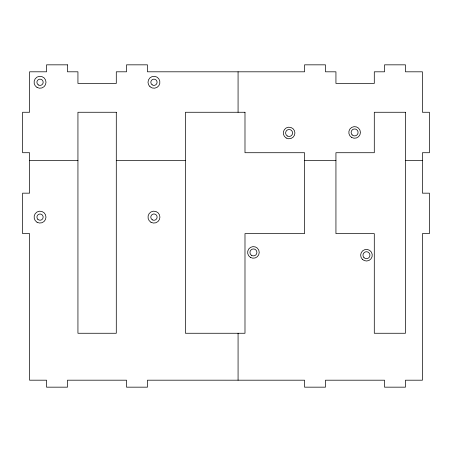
<?xml version="1.0" encoding="UTF-8"?>
<svg xmlns="http://www.w3.org/2000/svg" width="452" height="452" viewBox="0 0 452 452"><rect width="100%" height="100%" fill="white"/><g stroke="black" fill="none" stroke-linecap="round" stroke-linejoin="round"><path stroke-width="0.68" d="M238.074 380.188L238.074 333.26M238.074 112.265L238.074 71.811M29.572 160.641L77.936 160.641M116.288 160.641L185.427 160.641M304.552 160.641L335.938 160.641M405.455 160.641L422.428 160.641M67.472 64.834L46.545 64.834L46.545 71.806L29.572 71.806L29.572 112.26L22.6 112.26L22.6 152.714L29.572 152.714L29.572 193.168L22.6 193.168L22.6 233.622L29.572 233.622L29.572 380.188L46.545 380.188L46.545 387.166L67.472 387.166L67.472 380.188L126.526 380.188L126.526 387.166L147.448 387.166L147.448 380.188L304.552 380.194L304.552 387.166L325.474 387.166L325.474 380.194L384.528 380.194L384.528 387.166L405.455 387.166L405.455 380.194L422.428 380.194L422.428 233.611L429.4 233.611L429.4 193.173L422.428 193.173L422.428 152.719L429.4 152.719L429.4 112.265L422.428 112.265L422.428 71.811L405.455 71.811L405.455 64.834L384.528 64.834L384.528 71.811L374.29 71.811L374.29 83.434L335.938 83.434L335.938 71.811L325.474 71.811L325.474 64.834L304.552 64.834L304.552 71.811L147.448 71.806L147.448 64.834L126.526 64.834L126.526 71.806L116.288 71.806L116.288 83.434L77.936 83.434L77.936 71.806L67.472 71.806L67.472 64.834M116.288 112.265L77.936 112.26L77.936 333.26L116.288 333.26L116.288 112.265M244.99 112.265L185.427 112.265L185.427 333.26L244.99 333.26L244.99 233.616L304.552 233.616L304.552 152.719L244.99 152.719L244.99 112.265M405.455 112.265L374.29 112.265L374.29 152.719L335.938 152.719L335.938 233.616L374.29 233.616L374.29 333.26L405.455 333.26L405.455 112.265M251.679 255.436A3.486 3.486 0 0 0 256.905 252.414A3.486 3.486 0 0 0 251.679 249.397A3.486 3.486 0 0 0 251.679 255.436M287.365 136.007A3.486 3.486 0 0 0 292.597 132.984A3.486 3.486 0 0 0 287.365 129.961A3.486 3.486 0 0 0 287.365 136.007M286.201 138.018A5.814 5.814 0 0 0 294.919 132.984A5.814 5.814 0 0 0 286.201 127.95A5.814 5.814 0 0 0 286.201 138.018M250.47 257.42A5.814 5.814 0 0 0 259.233 252.47A5.814 5.814 0 0 0 250.561 247.357A5.814 5.814 0 0 0 250.47 257.42M362.351 259.318A5.814 5.814 0 0 0 372.075 256.708A5.814 5.814 0 0 0 364.956 249.594A5.814 5.814 0 0 0 362.351 259.318M351.707 137.47A5.814 5.814 0 0 0 360.425 132.436A5.814 5.814 0 0 0 351.707 127.402A5.814 5.814 0 0 0 351.707 137.47M352.142 134.899A3.486 3.486 0 0 0 357.978 133.34A3.486 3.486 0 0 0 353.707 129.069A3.486 3.486 0 0 0 352.142 134.899M363.996 257.674A3.486 3.486 0 0 0 369.826 256.109A3.486 3.486 0 0 0 365.555 251.837A3.486 3.486 0 0 0 363.996 257.674M150.03 86.756A5.961 5.961 0 0 0 159.805 83.428A5.961 5.961 0 0 0 152.036 76.625A5.961 5.961 0 0 0 150.03 86.756M37.053 87.439A5.966 5.966 0 0 0 46.008 82.27A5.966 5.966 0 0 0 37.053 77.1A5.966 5.966 0 0 0 37.053 87.439M37.064 222.26A5.938 5.938 0 0 0 45.98 217.118A5.938 5.938 0 0 0 37.064 211.971A5.938 5.938 0 0 0 37.064 222.26M152.375 219.858A3.164 3.164 0 0 0 157.121 217.118A3.164 3.164 0 0 0 152.375 214.378A3.164 3.164 0 0 0 152.375 219.858M150.979 222.282A5.961 5.961 0 0 0 159.923 217.118A5.961 5.961 0 0 0 150.979 211.954A5.961 5.961 0 0 0 150.979 222.282M152.166 84.835A3.13 3.13 0 0 0 157.076 82.541A3.13 3.13 0 0 0 152.635 79.433A3.13 3.13 0 0 0 152.166 84.835M38.471 84.987A3.136 3.136 0 0 0 43.172 82.27A3.136 3.136 0 0 0 38.471 79.558A3.136 3.136 0 0 0 38.471 84.987M37.838 219.316A3.107 3.107 0 0 0 43.042 217.92A3.107 3.107 0 0 0 39.234 214.112A3.107 3.107 0 0 0 37.838 219.316"/></g></svg>
